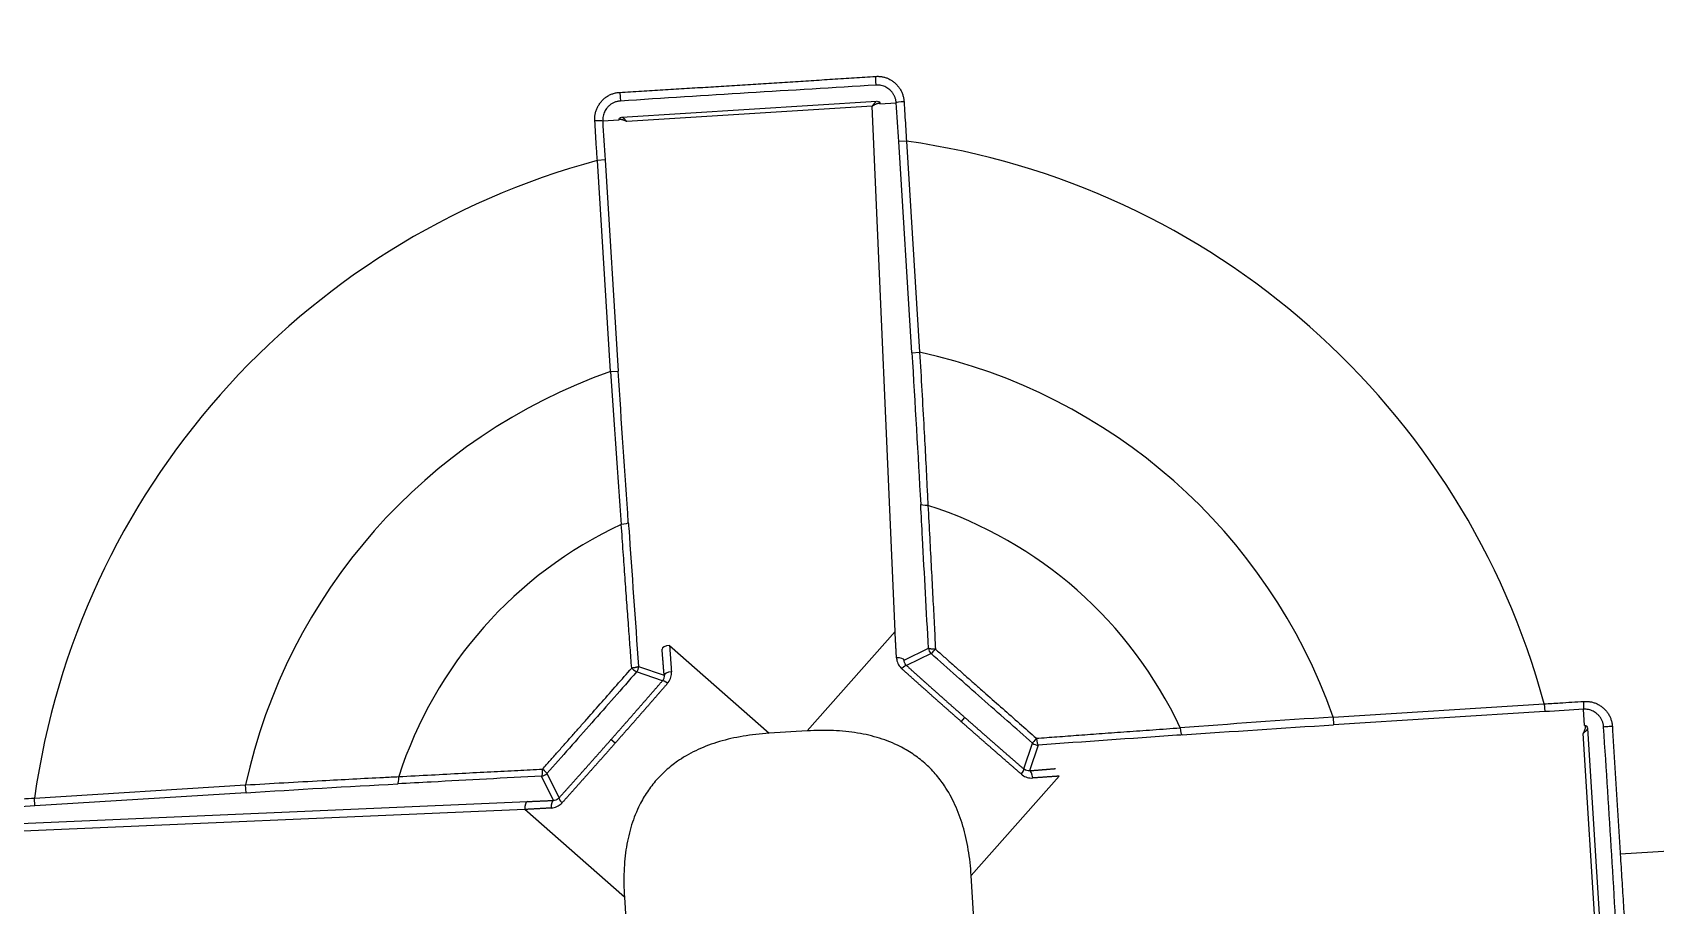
# Model space of a CAD drawing. Extents: x 8663 to 11443, y -20992 to -18942.
# Drawn here: x 9747.764 to 9751.948, y -19528.074 to -19525.823 of the extents above; entities that cross this region are included whole.
import ezdxf

# ---------------------------------------------------------------- set-up
doc = ezdxf.new("R2010")
doc.units = 0
doc.layers.add('1', color=7, linetype='CONTINUOUS')

msp = doc.modelspace()

# ---------------------------------------------------------------- linework, layer by layer
at = {"layer": '1', "color": 7, "linetype": 'CONTINUOUS'}
for p, q in [((9749.2836, -19526.0414), (9749.9401, -19526.0004)), ((9749.9289, -19526.0131), (9749.2964, -19526.0526)), ((9749.9876, -19527.367), (9749.9289, -19526.0131)), ((9749.9487, -19526.0067), (9749.9906, -19526.0041)), ((9749.2758, -19526.0487), (9749.234, -19526.0513)), ((9750.0169, -19526.1031), (9749.997, -19526.1043)), ((9750.0309, -19526.6485), (9749.997, -19526.1043)), ((9750.0169, -19526.1031), (9750.0509, -19526.6472)), ((9749.2401, -19526.1516), (9749.2202, -19526.1528)), ((9749.2541, -19526.6969), (9749.2202, -19526.1528)), ((9749.2401, -19526.1516), (9749.2741, -19526.6957)), ((9750.0309, -19526.6485), (9750.0509, -19526.6472)), ((9749.2541, -19526.6969), (9749.2741, -19526.6957)), ((9749.7612, -19527.6236), (9749.9876, -19527.367)), ((9749.4064, -19527.4033), (9749.663, -19527.6297)), ((9750.011, -19527.4412), (9750.0738, -19527.4105)), ((9750.0805, -19527.4242), (9750.0173, -19527.4551)), ((9749.3879, -19527.4944), (9749.3213, -19527.4716)), ((9749.3263, -19527.4571), (9749.3924, -19527.4798)), ((9751.1168, -19527.5879), (9751.6609, -19527.5539)), ((9751.6609, -19527.5539), (9751.6621, -19527.5739)), ((9750.1583, -19527.5997), (9750.1677, -19527.5891)), ((9751.1168, -19527.5879), (9751.118, -19527.6078)), ((9751.6621, -19527.5739), (9751.118, -19527.6078)), ((9751.765, -19527.6096), (9751.7624, -19527.5678)), ((9749.2659, -19527.6554), (9749.2554, -19527.646)), ((9749.7612, -19527.6236), (9749.663, -19527.6297)), ((9751.8006, -19528.2626), (9751.7611, -19527.6301)), ((9751.7724, -19527.6174), (9751.8133, -19528.2738)), ((9750.3193, -19527.7217), (9750.3421, -19527.6551)), ((9750.3566, -19527.66), (9750.3339, -19527.7261)), ((9747.7693, -19527.7968), (9748.3135, -19527.7628)), ((9748.3147, -19527.7828), (9748.3135, -19527.7628)), ((9749.1074, -19527.8027), (9749.0767, -19527.7399)), ((9749.0904, -19527.7332), (9749.1214, -19527.7964)), ((9750.4104, -19527.7402), (9750.184, -19527.9967)), ((9747.673, -19527.865), (9749.04, -19527.8057)), ((9747.7706, -19527.8167), (9747.7693, -19527.7968)), ((9748.3147, -19527.7828), (9747.7706, -19527.8167)), ((9749.0333, -19527.8261), (9747.6794, -19527.8848)), ((9749.2898, -19528.0525), (9749.0333, -19527.8261)), ((9752.9937, -19527.8707), (9751.8568, -19527.9416)), ((9750.1901, -19528.0949), (9750.184, -19527.9967)), ((9749.2898, -19528.0525), (9749.296, -19528.1507))]:
    msp.add_line(p, q, dxfattribs=at)
for radius, start, end in [(3.26, 3.5712, 183.5712), (1.99, 15.1418, 82.0005), (1.99, 105.1418, 172.0005), (1.46, 19.437, 77.7053), (1.46, 109.437, 167.7053), (1.0839, 24.9993, 72.143), (1.0839, 114.9993, 162.143), (3.26, 183.5712, 3.5712)]:
    msp.add_arc((9749.74, -19528.0737), radius, start, end, dxfattribs=at)
for centre, major_axis, ratio, start_param, end_param in [((9749.9374, -19525.9386), (-0.0012, 0.02), 0.019035, 3.185234, 4.834658), ((9749.2787, -19525.9797), (-0.0013, 0.02), 0.019035, 1.448527, 3.097951), ((9750.0105, -19526.0029), (0.02, 0.0013), 0.077278, 1.555486, 3.097828), ((9749.2141, -19526.0526), (0.02, 0.0012), 0.077278, 0.043764, 1.586107), ((9749.4069, -19527.4113), (-0.0199, -0.0016), 0.398689, 4.70482, 6.235604), ((9749.9911, -19527.4424), (-0.02, -0.0009), 0.368344, 3.188528, 4.682293), ((9750.0937, -19527.4092), (0.0088, -0.018), 0.998885, 4.31994, 5.104694), ((9750.0937, -19527.4092), (0.0133, 0.015), 0.048365, 3.185277, 4.513625), ((9749.3064, -19527.4583), (0.015, -0.0132), 0.048365, 4.911102, 6.239501), ((9749.3064, -19527.4584), (0.0065, 0.0189), 0.998885, 4.320084, 5.104838), ((9749.4123, -19527.4785), (-0.0199, -0.0016), 0.368344, 4.742485, 6.23625), ((9750.0041, -19527.4701), (-0.0134, -0.0149), 0.217352, 3.186532, 4.422759), ((9749.4029, -19527.5076), (-0.0151, 0.0131), 0.217352, 5.002019, 6.238246), ((9751.7612, -19527.5478), (-0.0012, 0.02), 0.077278, 3.185357, 4.727699), ((9750.3554, -19527.6401), (0.0132, 0.015), 0.048365, 1.76956, 3.097908), ((9750.3554, -19527.6401), (0.0014, -0.02), 0.174501, 4.817498, 6.238872), ((9750.726, -19527.6139), (0.0014, -0.0199), 0.189888, 4.784941, 6.238743), ((9751.834, -19527.6124), (0.02, 0.0013), 0.019035, 1.448527, 3.097952), ((9750.3554, -19527.6401), (0.0189, -0.0065), 0.998885, 4.320084, 5.104694), ((9749.0755, -19527.72), (-0.0011, 0.02), 0.174501, 3.185906, 4.60728), ((9749.0755, -19527.72), (0.015, -0.0133), 0.048365, 0.043684, 1.372083), ((9750.3061, -19527.7366), (-0.0131, -0.0151), 0.217352, 1.860426, 3.096654), ((9750.3352, -19527.7461), (0.0016, -0.0199), 0.368344, 1.600892, 3.094657), ((9748.7044, -19527.7401), (-0.0011, 0.02), 0.189888, 3.186035, 4.639837), ((9749.0755, -19527.72), (0.018, 0.0088), 0.998885, 4.320084, 5.104694), ((9749.0412, -19527.8256), (-0.0009, 0.02), 0.398689, 0.047581, 1.578365), ((9749.1087, -19527.8226), (-0.0009, 0.02), 0.368344, 0.046935, 1.5407), ((9749.1364, -19527.8096), (-0.0149, 0.0134), 0.217352, 0.044939, 1.281167)]:
    msp.add_ellipse(centre, major_axis=major_axis, ratio=ratio, start_param=start_param, end_param=end_param, dxfattribs=at)
for points, knots in [([(9749.9453, -19524.0791), (9750.0066, -19524.0822), (9750.068, -19524.0868), (9750.1623, -19524.0961), (9750.1951, -19524.0997), (9750.2606, -19524.1078), (9750.3585, -19524.121), (9750.4554, -19524.1378), (9750.6478, -19524.1759), (9750.7742, -19524.2076), (9751.0235, -19524.2831), (9751.1464, -19524.327), (9751.328, -19524.402), (9751.3881, -19524.4285), (9751.4776, -19524.4707), (9751.5073, -19524.4852), (9751.5662, -19524.5148), (9751.5954, -19524.5299), (9751.7403, -19524.6073), (9751.8523, -19524.6745), (9752.0691, -19524.8192), (9752.1737, -19524.8967), (9752.3757, -19525.0621), (9752.4729, -19525.15), (9752.5896, -19525.2665), (9752.6127, -19525.2902), (9752.6582, -19525.3379), (9752.7253, -19525.4101), (9752.7895, -19525.4844), (9752.9139, -19525.6358), (9752.9915, -19525.7404), (9753.1365, -19525.9569), (9753.2037, -19526.0688), (9753.2967, -19526.2423), (9753.3263, -19526.301), (9753.3829, -19526.4204), (9753.4096, -19526.4805), (9753.485, -19526.6623), (9753.529, -19526.7852), (9753.6048, -19527.0345), (9753.6367, -19527.1608), (9753.6752, -19527.3529), (9753.6922, -19527.4496), (9753.7055, -19527.5473), (9753.7137, -19527.6127), (9753.7173, -19527.6455), (9753.7336, -19527.8098), (9753.74, -19527.9416), (9753.74, -19528.0737)], [0, 0, 0, 0, 0.030319, 0.030319, 0.04648, 0.04648, 0.062641, 0.094964, 0.094964, 0.159609, 0.159609, 0.224255, 0.224255, 0.256578, 0.256578, 0.272739, 0.272739, 0.2889, 0.2889, 0.353546, 0.353546, 0.418191, 0.418191, 0.482837, 0.482837, 0.498998, 0.498998, 0.515159, 0.547482, 0.547482, 0.612127, 0.612127, 0.676773, 0.676773, 0.709096, 0.709096, 0.741418, 0.741418, 0.806064, 0.806064, 0.870709, 0.870709, 0.903032, 0.919193, 0.919193, 0.935355, 0.935355, 1, 1, 1, 1]), ([(9745.775, -19528.0737), (9745.775, -19527.7441), (9745.8151, -19527.3695), (9745.9928, -19526.7605), (9746.0718, -19526.5498), (9746.28, -19526.1227), (9746.4094, -19525.9062), (9746.7266, -19525.4833), (9746.9146, -19525.2769), (9747.3511, -19524.8959), (9747.5997, -19524.7215), (9748.1485, -19524.4288), (9748.4487, -19524.3108), (9749.0793, -19524.1506), (9749.4096, -19524.1087), (9750.0704, -19524.1087), (9750.4007, -19524.1506), (9751.0313, -19524.3108), (9751.3315, -19524.4288), (9751.8803, -19524.7215), (9752.1289, -19524.8959), (9752.5654, -19525.2769), (9752.7534, -19525.4833), (9753.0706, -19525.9062), (9753.1999, -19526.1227), (9753.4082, -19526.5498), (9753.4872, -19526.7605), (9753.6648, -19527.3695), (9753.705, -19527.7441), (9753.705, -19528.0737)], [0, 0, 0, 0, 0.125, 0.125, 0.1875, 0.1875, 0.25, 0.25, 0.3125, 0.3125, 0.375, 0.375, 0.4375, 0.4375, 0.5, 0.5, 0.5625, 0.5625, 0.625, 0.625, 0.6875, 0.6875, 0.75, 0.75, 0.8125, 0.8125, 0.875, 0.875, 1, 1, 1, 1]), ([(9749.2781, -19525.9773), (9749.2967, -19525.9761), (9749.3336, -19525.9739), (9749.3889, -19525.9706), (9749.444, -19525.9673), (9749.4987, -19525.9639), (9749.5533, -19525.9606), (9749.6079, -19525.9572), (9749.6624, -19525.9538), (9749.717, -19525.9503), (9749.7718, -19525.9468), (9749.8268, -19525.9432), (9749.8821, -19525.9397), (9749.9191, -19525.9373), (9749.9376, -19525.9361)], [0, 0, 0, 0, 0.084382, 0.168195, 0.251549, 0.334558, 0.417337, 0.5, 0.582663, 0.665442, 0.748451, 0.831805, 0.915618, 1, 1, 1, 1]), ([(9749.9376, -19525.9361), (9749.939, -19525.936), (9749.9419, -19525.9359), (9749.9462, -19525.936), (9749.9504, -19525.9363), (9749.9545, -19525.9369), (9749.9585, -19525.9378), (9749.9625, -19525.9389), (9749.9664, -19525.9402), (9749.9701, -19525.9418), (9749.9738, -19525.9437), (9749.9774, -19525.9458), (9749.981, -19525.9481), (9749.9844, -19525.9507), (9749.989, -19525.9546), (9749.9943, -19525.96), (9749.9998, -19525.9672), (9750.0043, -19525.975), (9750.0076, -19525.9833), (9750.0098, -19525.9921), (9750.0104, -19525.9982), (9750.0107, -19526.0013)], [0, 0, 0, 0, 0.039847, 0.078966, 0.11748, 0.155521, 0.193225, 0.230732, 0.268185, 0.305728, 0.343503, 0.381651, 0.42031, 0.459611, 0.499681, 0.585662, 0.668712, 0.750223, 0.831653, 0.914457, 1, 1, 1, 1]), ([(9749.9906, -19526.0041), (9749.9905, -19526.0029), (9749.9902, -19526.0006), (9749.9896, -19525.9972), (9749.9888, -19525.9938), (9749.9877, -19525.9905), (9749.9864, -19525.9873), (9749.9848, -19525.9841), (9749.9831, -19525.9811), (9749.9811, -19525.9783), (9749.9789, -19525.9755), (9749.9766, -19525.973), (9749.9735, -19525.97), (9749.9694, -19525.9669), (9749.9641, -19525.9637), (9749.9583, -19525.9612), (9749.9521, -19525.9594), (9749.9454, -19525.9584), (9749.9409, -19525.9585), (9749.9386, -19525.9585)], [0, 0, 0, 0, 0.045574, 0.091135, 0.136682, 0.182215, 0.227734, 0.273239, 0.318731, 0.364208, 0.409672, 0.455122, 0.500558, 0.577793, 0.657355, 0.739303, 0.823692, 0.910575, 1, 1, 1, 1]), ([(9749.2137, -19526.051), (9749.2136, -19526.0495), (9749.2135, -19526.0464), (9749.2136, -19526.0418), (9749.214, -19526.0372), (9749.2147, -19526.0328), (9749.2157, -19526.0285), (9749.2169, -19526.0242), (9749.2185, -19526.0201), (9749.2203, -19526.016), (9749.2224, -19526.0121), (9749.2249, -19526.0082), (9749.2276, -19526.0044), (9749.2315, -19525.9996), (9749.2369, -19525.9941), (9749.2441, -19525.9884), (9749.2518, -19525.9839), (9749.2601, -19525.9805), (9749.2689, -19525.9781), (9749.275, -19525.9776), (9749.2781, -19525.9773)], [0, 0, 0, 0, 0.043207, 0.085559, 0.127215, 0.168341, 0.20911, 0.249703, 0.290303, 0.331093, 0.372255, 0.413966, 0.456398, 0.499712, 0.5858, 0.668926, 0.750467, 0.831872, 0.914591, 1, 1, 1, 1]), ([(9749.2799, -19525.9996), (9749.2787, -19525.9997), (9749.2763, -19525.9999), (9749.2727, -19526.0006), (9749.2691, -19526.0015), (9749.2655, -19526.0027), (9749.262, -19526.0042), (9749.2586, -19526.006), (9749.2552, -19526.0081), (9749.252, -19526.0104), (9749.249, -19526.0131), (9749.2457, -19526.0166), (9749.2422, -19526.0211), (9749.239, -19526.0266), (9749.2365, -19526.0325), (9749.2348, -19526.0386), (9749.2339, -19526.0449), (9749.234, -19526.0492), (9749.234, -19526.0513)], [0, 0, 0, 0, 0.046788, 0.094276, 0.142475, 0.191396, 0.241046, 0.291437, 0.342577, 0.394475, 0.44714, 0.50058, 0.58355, 0.666619, 0.749792, 0.833075, 0.916476, 1, 1, 1, 1]), ([(9749.9401, -19526.0004), (9749.9396, -19526.0005), (9749.9389, -19526.0009), (9749.9373, -19526.0023), (9749.9364, -19526.0032), (9749.9344, -19526.0055), (9749.9333, -19526.0068), (9749.9311, -19526.0098), (9749.93, -19526.0114), (9749.9289, -19526.0131)], [0, 0, 0, 0, 0.23669, 0.23669, 0.484815, 0.484815, 0.741405, 0.741405, 1, 1, 1, 1]), ([(9749.9466, -19526.0058), (9749.9463, -19526.0057), (9749.9457, -19526.0056), (9749.9446, -19526.0058), (9749.9432, -19526.006), (9749.9416, -19526.0065), (9749.9396, -19526.0073), (9749.9373, -19526.0082), (9749.9347, -19526.0095), (9749.9319, -19526.0111), (9749.9299, -19526.0124), (9749.9289, -19526.0131)], [0, 0, 0, 0, 0.074268, 0.157312, 0.249398, 0.350723, 0.461432, 0.581636, 0.711422, 0.850859, 1, 1, 1, 1]), ([(9749.9412, -19526.0001), (9749.9431, -19525.9999), (9749.945, -19526.0006), (9749.9477, -19526.0031), (9749.9486, -19526.0049), (9749.9487, -19526.0067)], [0, 0, 0, 0, 0.5, 0.5, 1, 1, 1, 1]), ([(9750.0107, -19526.0013), (9750.0115, -19526.0146), (9750.0124, -19526.0279), (9750.0144, -19526.0618), (9750.0157, -19526.0824), (9750.0169, -19526.1031)], [0, 0, 0, 0, 0.391851, 0.391851, 1, 1, 1, 1]), ([(9749.2202, -19526.1528), (9749.2193, -19526.1395), (9749.2184, -19526.1262), (9749.2163, -19526.0923), (9749.215, -19526.0716), (9749.2137, -19526.051)], [0, 0, 0, 0, 0.39185, 0.39185, 1, 1, 1, 1]), ([(9749.2758, -19526.0487), (9749.2757, -19526.0469), (9749.2764, -19526.045), (9749.2788, -19526.0422), (9749.2806, -19526.0413), (9749.2825, -19526.0412)], [0, 0, 0, 0, 0.5, 0.5, 1, 1, 1, 1]), ([(9749.2964, -19526.0526), (9749.2956, -19526.0522), (9749.2941, -19526.0515), (9749.2919, -19526.0505), (9749.2898, -19526.0497), (9749.2879, -19526.049), (9749.2862, -19526.0485), (9749.2846, -19526.048), (9749.2832, -19526.0477), (9749.282, -19526.0475), (9749.2809, -19526.0473), (9749.2799, -19526.0473), (9749.2791, -19526.0473), (9749.2784, -19526.0473), (9749.278, -19526.0474), (9749.2778, -19526.0475)], [0, 0, 0, 0, 0.104296, 0.203931, 0.298921, 0.389286, 0.475049, 0.556235, 0.632876, 0.705008, 0.772677, 0.835936, 0.894852, 0.949505, 1, 1, 1, 1]), ([(9749.2836, -19526.0414), (9749.2838, -19526.0414), (9749.2842, -19526.0415), (9749.285, -19526.0418), (9749.286, -19526.0423), (9749.2872, -19526.0431), (9749.2886, -19526.0443), (9749.2902, -19526.0458), (9749.2921, -19526.0477), (9749.2941, -19526.05), (9749.2956, -19526.0517), (9749.2964, -19526.0526)], [0, 0, 0, 0, 0.074268, 0.157312, 0.249398, 0.350723, 0.461432, 0.581636, 0.711422, 0.850859, 1, 1, 1, 1]), ([(9750.0509, -19526.6472), (9750.0548, -19526.713), (9750.0586, -19526.7788), (9750.065, -19526.8973), (9750.0678, -19526.9502), (9750.0711, -19527.0158), (9750.0717, -19527.0289), (9750.0724, -19527.042)], [0, 0, 0, 0, 0.497031, 0.497031, 0.899513, 0.899513, 1, 1, 1, 1]), ([(9750.0738, -19527.4105), (9750.0686, -19527.3155), (9750.0635, -19527.2207), (9750.0568, -19527.0971), (9750.0552, -19527.0682), (9750.0537, -19527.0394)], [0, 0, 0, 0, 0.766452, 0.766452, 1, 1, 1, 1]), ([(9750.0724, -19527.042), (9750.0739, -19527.0701), (9750.0768, -19527.1246), (9750.081, -19527.2038), (9750.0849, -19527.278), (9750.0884, -19527.347), (9750.0907, -19527.3914), (9750.0918, -19527.4128)], [0, 0, 0, 0, 0.227581, 0.441353, 0.641308, 0.827487, 1, 1, 1, 1]), ([(9749.3087, -19527.4617), (9749.3074, -19527.444), (9749.3047, -19527.4075), (9749.3006, -19527.3511), (9749.2962, -19527.2911), (9749.2916, -19527.2277), (9749.2869, -19527.1607), (9749.2836, -19527.1148), (9749.2819, -19527.0913)], [0, 0, 0, 0, 0.142816, 0.295106, 0.456943, 0.628369, 0.809391, 1, 1, 1, 1]), ([(9749.3001, -19527.0864), (9749.3004, -19527.0908), (9749.3008, -19527.0952), (9749.3095, -19527.2186), (9749.3179, -19527.3377), (9749.3263, -19527.4571)], [0, 0, 0, 0, 0.035544, 0.035544, 1, 1, 1, 1]), ([(9749.9913, -19527.435), (9749.9914, -19527.4364), (9749.9916, -19527.4377), (9749.9925, -19527.444), (9749.9943, -19527.4489), (9749.9989, -19527.4569), (9750.0016, -19527.4602), (9750.0048, -19527.4631)], [0, 0, 0, 0, 0.128324, 0.128324, 0.608744, 0.608744, 1, 1, 1, 1]), ([(9750.0918, -19527.4128), (9750.0911, -19527.4128), (9750.0897, -19527.4129), (9750.0875, -19527.4128), (9750.0852, -19527.4128), (9750.0829, -19527.4127), (9750.0807, -19527.4125), (9750.0786, -19527.4122), (9750.0767, -19527.4119), (9750.0752, -19527.4115), (9750.0741, -19527.411), (9750.0739, -19527.4106), (9750.0738, -19527.4104)], [0, 0, 0, 0, 0.073981, 0.153573, 0.238859, 0.329916, 0.426812, 0.5296, 0.638317, 0.752974, 0.873553, 1, 1, 1, 1]), ([(9750.3421, -19527.6551), (9750.2985, -19527.6167), (9750.2548, -19527.5783), (9750.1676, -19527.5013), (9750.124, -19527.4627), (9750.0805, -19527.4242)], [0, 0, 0, 0, 0.500023, 0.500023, 1, 1, 1, 1]), ([(9750.0918, -19527.4128), (9750.0991, -19527.4193), (9750.1136, -19527.4321), (9750.1353, -19527.4514), (9750.1569, -19527.4705), (9750.1784, -19527.4896), (9750.2001, -19527.5087), (9750.2289, -19527.5342), (9750.265, -19527.566), (9750.3085, -19527.6042), (9750.3375, -19527.6297), (9750.352, -19527.6424)], [0, 0, 0, 0, 0.084169, 0.167665, 0.250736, 0.333641, 0.416641, 0.500002, 0.66634, 0.832314, 1, 1, 1, 1]), ([(9749.079, -19527.7219), (9749.0855, -19527.7146), (9749.0984, -19527.7001), (9749.1176, -19527.6784), (9749.1368, -19527.6568), (9749.1559, -19527.6353), (9749.175, -19527.6136), (9749.2004, -19527.5848), (9749.2323, -19527.5487), (9749.2705, -19527.5053), (9749.2959, -19527.4762), (9749.3087, -19527.4617)], [0, 0, 0, 0, 0.084169, 0.167665, 0.250736, 0.333641, 0.416641, 0.500002, 0.66634, 0.832314, 1, 1, 1, 1]), ([(9749.3213, -19527.4716), (9749.283, -19527.5152), (9749.2445, -19527.5589), (9749.1675, -19527.6461), (9749.129, -19527.6897), (9749.0904, -19527.7332)], [0, 0, 0, 0, 0.500023, 0.500023, 1, 1, 1, 1]), ([(9749.3263, -19527.4571), (9749.3263, -19527.4572), (9749.3262, -19527.4575), (9749.3257, -19527.4579), (9749.3251, -19527.4583), (9749.3243, -19527.4586), (9749.3233, -19527.459), (9749.3222, -19527.4593), (9749.321, -19527.4597), (9749.3197, -19527.46), (9749.3183, -19527.4603), (9749.3169, -19527.4605), (9749.3155, -19527.4608), (9749.3141, -19527.461), (9749.3127, -19527.4612), (9749.3113, -19527.4614), (9749.31, -19527.4615), (9749.3091, -19527.4616), (9749.3087, -19527.4617)], [0, 0, 0, 0, 0.079735, 0.157185, 0.232332, 0.305162, 0.375669, 0.443853, 0.509715, 0.573262, 0.634506, 0.693458, 0.750133, 0.804548, 0.856723, 0.906676, 0.954427, 1, 1, 1, 1]), ([(9749.4013, -19527.5007), (9749.4019, -19527.5), (9749.4025, -19527.4992), (9749.4061, -19527.4945), (9749.4083, -19527.49), (9749.411, -19527.4808), (9749.4115, -19527.4759), (9749.4112, -19527.4712)], [0, 0, 0, 0, 0.088528, 0.088528, 0.546563, 0.546563, 1, 1, 1, 1]), ([(9750.0173, -19527.4551), (9750.0157, -19527.4537), (9750.0144, -19527.452), (9750.0122, -19527.448), (9750.0115, -19527.4456), (9750.0111, -19527.4425), (9750.011, -19527.4418), (9750.011, -19527.4412)], [0, 0, 0, 0, 0.373813, 0.373813, 0.864263, 0.864263, 1, 1, 1, 1]), ([(9749.3924, -19527.4798), (9749.3926, -19527.4821), (9749.3925, -19527.4844), (9749.3913, -19527.489), (9749.3903, -19527.4912), (9749.3885, -19527.4937), (9749.3882, -19527.494), (9749.3879, -19527.4944)], [0, 0, 0, 0, 0.470981, 0.470981, 0.917713, 0.917713, 1, 1, 1, 1]), ([(9751.6609, -19527.5539), (9751.6742, -19527.5531), (9751.6875, -19527.5522), (9751.7215, -19527.55), (9751.7421, -19527.5487), (9751.7627, -19527.5474)], [0, 0, 0, 0, 0.39185, 0.39185, 1, 1, 1, 1]), ([(9751.7627, -19527.5474), (9751.7642, -19527.5474), (9751.7673, -19527.5472), (9751.772, -19527.5474), (9751.7765, -19527.5478), (9751.7809, -19527.5485), (9751.7852, -19527.5494), (9751.7895, -19527.5507), (9751.7936, -19527.5522), (9751.7977, -19527.5541), (9751.8016, -19527.5562), (9751.8055, -19527.5586), (9751.8093, -19527.5613), (9751.8141, -19527.5652), (9751.8196, -19527.5706), (9751.8253, -19527.5778), (9751.8298, -19527.5856), (9751.8332, -19527.5939), (9751.8356, -19527.6027), (9751.8362, -19527.6088), (9751.8365, -19527.6119)], [0, 0, 0, 0, 0.043207, 0.085559, 0.127215, 0.168341, 0.20911, 0.249703, 0.290303, 0.331093, 0.372255, 0.413966, 0.456398, 0.499712, 0.5858, 0.668926, 0.750467, 0.831872, 0.914591, 1, 1, 1, 1]), ([(9751.8141, -19527.6136), (9751.814, -19527.6124), (9751.8138, -19527.61), (9751.8131, -19527.6064), (9751.8122, -19527.6028), (9751.811, -19527.5993), (9751.8095, -19527.5957), (9751.8077, -19527.5923), (9751.8057, -19527.589), (9751.8033, -19527.5858), (9751.8006, -19527.5827), (9751.7971, -19527.5794), (9751.7927, -19527.576), (9751.7871, -19527.5727), (9751.7813, -19527.5703), (9751.7751, -19527.5686), (9751.7688, -19527.5677), (9751.7645, -19527.5677), (9751.7624, -19527.5678)], [0, 0, 0, 0, 0.046788, 0.094276, 0.142475, 0.191396, 0.241046, 0.291437, 0.342577, 0.394475, 0.44714, 0.50058, 0.58355, 0.666619, 0.749792, 0.833075, 0.916476, 1, 1, 1, 1]), ([(9750.352, -19527.6424), (9750.3697, -19527.6411), (9750.4062, -19527.6385), (9750.4626, -19527.6343), (9750.5226, -19527.6299), (9750.586, -19527.6254), (9750.653, -19527.6206), (9750.6989, -19527.6173), (9750.7224, -19527.6156)], [0, 0, 0, 0, 0.142816, 0.295106, 0.456943, 0.628369, 0.809391, 1, 1, 1, 1]), ([(9750.7273, -19527.6339), (9750.7229, -19527.6342), (9750.7185, -19527.6345), (9750.5951, -19527.6432), (9750.476, -19527.6517), (9750.3566, -19527.66)], [0, 0, 0, 0, 0.035544, 0.035544, 1, 1, 1, 1]), ([(9751.7662, -19527.6116), (9751.7665, -19527.6124), (9751.7665, -19527.6135), (9751.7663, -19527.6161), (9751.766, -19527.6176), (9751.7651, -19527.6209), (9751.7645, -19527.6226), (9751.763, -19527.6263), (9751.7621, -19527.6282), (9751.7611, -19527.6301)], [0, 0, 0, 0, 0.23669, 0.23669, 0.484815, 0.484815, 0.741405, 0.741405, 1, 1, 1, 1]), ([(9751.7724, -19527.6174), (9751.7723, -19527.6176), (9751.7723, -19527.6179), (9751.7719, -19527.6187), (9751.7714, -19527.6197), (9751.7706, -19527.6209), (9751.7694, -19527.6223), (9751.7679, -19527.624), (9751.766, -19527.6258), (9751.7638, -19527.6279), (9751.762, -19527.6293), (9751.7611, -19527.6301)], [0, 0, 0, 0, 0.074268, 0.157312, 0.249398, 0.350723, 0.461432, 0.581636, 0.711422, 0.850859, 1, 1, 1, 1]), ([(9751.765, -19527.6096), (9751.7669, -19527.6095), (9751.7688, -19527.6101), (9751.7715, -19527.6126), (9751.7724, -19527.6144), (9751.7725, -19527.6162)], [0, 0, 0, 0, 0.5, 0.5, 1, 1, 1, 1]), ([(9751.8365, -19527.6119), (9751.8376, -19527.6303), (9751.8398, -19527.667), (9751.8432, -19527.722), (9751.8465, -19527.7769), (9751.8499, -19527.8317), (9751.8534, -19527.8867), (9751.8556, -19527.9233), (9751.8568, -19527.9416)], [0, 0, 0, 0, 0.167268, 0.334, 0.500415, 0.666737, 0.833189, 1, 1, 1, 1]), ([(9748.7083, -19527.7413), (9748.7364, -19527.7399), (9748.7908, -19527.737), (9748.8701, -19527.7327), (9748.9442, -19527.7288), (9749.0133, -19527.7253), (9749.0577, -19527.723), (9749.079, -19527.7219)], [0, 0, 0, 0, 0.227581, 0.441353, 0.641308, 0.827487, 1, 1, 1, 1]), ([(9750.3339, -19527.7261), (9750.3316, -19527.7264), (9750.3293, -19527.7262), (9750.3247, -19527.725), (9750.3225, -19527.724), (9750.3201, -19527.7223), (9750.3197, -19527.722), (9750.3193, -19527.7217)], [0, 0, 0, 0, 0.470981, 0.470981, 0.917713, 0.917713, 1, 1, 1, 1]), ([(9748.3135, -19527.7628), (9748.3792, -19527.7589), (9748.4451, -19527.7552), (9748.5636, -19527.7487), (9748.6165, -19527.7459), (9748.6821, -19527.7426), (9748.6952, -19527.742), (9748.7083, -19527.7413)], [0, 0, 0, 0, 0.497031, 0.497031, 0.899513, 0.899513, 1, 1, 1, 1]), ([(9749.0767, -19527.7399), (9748.9818, -19527.7451), (9748.887, -19527.7503), (9748.7634, -19527.7569), (9748.7345, -19527.7585), (9748.7056, -19527.76)], [0, 0, 0, 0, 0.766452, 0.766452, 1, 1, 1, 1]), ([(9750.313, -19527.735), (9750.3137, -19527.7357), (9750.3145, -19527.7363), (9750.3192, -19527.7398), (9750.3237, -19527.7421), (9750.333, -19527.7447), (9750.3378, -19527.7452), (9750.3425, -19527.7449)], [0, 0, 0, 0, 0.088528, 0.088528, 0.546563, 0.546563, 1, 1, 1, 1]), ([(9747.6676, -19527.803), (9747.6808, -19527.8022), (9747.6941, -19527.8014), (9747.728, -19527.7993), (9747.7487, -19527.798), (9747.7693, -19527.7968)], [0, 0, 0, 0, 0.391851, 0.391851, 1, 1, 1, 1]), ([(9749.1013, -19527.8224), (9749.1026, -19527.8223), (9749.104, -19527.8222), (9749.1102, -19527.8212), (9749.1151, -19527.8195), (9749.1231, -19527.8148), (9749.1265, -19527.8121), (9749.1293, -19527.8089)], [0, 0, 0, 0, 0.128324, 0.128324, 0.608744, 0.608744, 1, 1, 1, 1]), ([(9749.1214, -19527.7964), (9749.1199, -19527.798), (9749.1182, -19527.7993), (9749.1143, -19527.8015), (9749.1118, -19527.8022), (9749.1088, -19527.8026), (9749.1081, -19527.8027), (9749.1074, -19527.8027)], [0, 0, 0, 0, 0.373813, 0.373813, 0.864263, 0.864263, 1, 1, 1, 1]), ([(9751.8568, -19527.9416), (9751.8582, -19527.9636), (9751.8609, -19528.0076), (9751.865, -19528.0734), (9751.8692, -19528.1393), (9751.8734, -19528.2053), (9751.8762, -19528.2493), (9751.8776, -19528.2713)], [0, 0, 0, 0, 0.200123, 0.399795, 0.599408, 0.799349, 1, 1, 1, 1])]:
    msp.add_open_spline(points, degree=3, knots=knots, dxfattribs=at)
for points in [[(9749.9386, -19525.9585), (9749.719, -19525.972), (9749.4995, -19525.9857), (9749.2799, -19525.9996)], [(9749.997, -19526.1043), (9749.9949, -19526.0709), (9749.9927, -19526.0374), (9749.9906, -19526.0041)], [(9749.234, -19526.0513), (9749.236, -19526.0847), (9749.238, -19526.1181), (9749.2401, -19526.1516)], [(9750.0309, -19526.6485), (9750.0391, -19526.78), (9750.0467, -19526.9102), (9750.0537, -19527.0394)], [(9749.2541, -19526.6969), (9749.2628, -19526.8296), (9749.2722, -19526.9627), (9749.2819, -19527.0913)], [(9749.3001, -19527.0864), (9749.291, -19526.9577), (9749.2823, -19526.8269), (9749.2741, -19526.6957)], [(9750.0724, -19527.042), (9750.0627, -19527.0424), (9750.0542, -19527.0412), (9750.0537, -19527.0394)], [(9749.3001, -19527.0864), (9749.2998, -19527.0883), (9749.2915, -19527.0905), (9749.2819, -19527.0913)], [(9751.1168, -19527.5879), (9750.9841, -19527.5965), (9750.851, -19527.6059), (9750.7224, -19527.6156)], [(9751.7624, -19527.5678), (9751.729, -19527.5697), (9751.6956, -19527.5718), (9751.6621, -19527.5739)], [(9750.7273, -19527.6339), (9750.856, -19527.6248), (9750.9868, -19527.616), (9751.118, -19527.6078)], [(9751.8552, -19528.2724), (9751.8417, -19528.0528), (9751.828, -19527.8332), (9751.8141, -19527.6136)], [(9748.3147, -19527.7828), (9748.4462, -19527.7746), (9748.5765, -19527.767), (9748.7056, -19527.76)], [(9747.7706, -19527.8167), (9747.7372, -19527.8188), (9747.7037, -19527.821), (9747.6704, -19527.8232)]]:
    msp.add_open_spline(points, degree=3, dxfattribs=at)
for points, weights in [([(9749.9913, -19527.435), (9749.9901, -19527.4122), (9749.9888, -19527.3896), (9749.9876, -19527.367)], [1, 0.999795949363, 0.999795949363, 1]), ([(9749.3924, -19527.4798), (9749.3906, -19527.4572), (9749.3888, -19527.4348), (9749.387, -19527.4125)], [1, 0.999795949363, 0.999795949363, 1]), ([(9749.4064, -19527.4033), (9749.408, -19527.4258), (9749.4096, -19527.4485), (9749.4112, -19527.4712)], [1, 0.999795949363, 0.999795949363, 1]), ([(9750.1583, -19527.5997), (9750.1065, -19527.554), (9750.0551, -19527.5082), (9750.0048, -19527.4631)], [1, 0.996432867641, 0.996432867641, 1]), ([(9750.0173, -19527.4551), (9750.0666, -19527.4995), (9750.1169, -19527.5443), (9750.1677, -19527.5891)], [1, 0.996432867641, 0.996432867641, 1]), ([(9749.2554, -19527.646), (9749.3002, -19527.5953), (9749.3445, -19527.5445), (9749.3879, -19527.4944)], [1, 0.996432867641, 0.996432867641, 1]), ([(9749.4013, -19527.5007), (9749.357, -19527.5518), (9749.3117, -19527.6036), (9749.2659, -19527.6554)], [1, 0.996432867641, 0.996432867641, 1]), ([(9750.313, -19527.735), (9750.2619, -19527.6907), (9750.2102, -19527.6454), (9750.1583, -19527.5997)], [1, 0.996432871858, 0.996432871858, 1]), ([(9750.1677, -19527.5891), (9750.2185, -19527.6339), (9750.2692, -19527.6783), (9750.3193, -19527.7217)], [1, 0.996432871858, 0.996432871858, 1]), ([(9749.1214, -19527.7964), (9749.1657, -19527.7471), (9749.2105, -19527.6968), (9749.2554, -19527.646)], [1, 0.996432871858, 0.996432871858, 1]), ([(9749.663, -19527.6297), (9749.4013, -19527.646), (9749.2735, -19527.7909), (9749.2898, -19528.0525)], [1, 0.97295113241, 0.97295113241, 1]), ([(9750.184, -19527.9967), (9750.1677, -19527.7351), (9750.0228, -19527.6073), (9749.7612, -19527.6236)], [1, 0.97295113241, 0.97295113241, 1]), ([(9749.2659, -19527.6554), (9749.2202, -19527.7072), (9749.1745, -19527.7586), (9749.1293, -19527.8089)], [1, 0.996432871858, 0.996432871858, 1]), ([(9750.3339, -19527.7261), (9750.3565, -19527.7244), (9750.3789, -19527.7225), (9750.4012, -19527.7207)], [1, 0.999795949298, 0.999795949298, 1]), ([(9750.4104, -19527.7402), (9750.3879, -19527.7418), (9750.3653, -19527.7433), (9750.3425, -19527.7449)], [1, 0.999795949298, 0.999795949298, 1]), ([(9749.04, -19527.8057), (9749.0623, -19527.8047), (9749.0848, -19527.8037), (9749.1074, -19527.8027)], [1, 0.999795949298, 0.999795949298, 1]), ([(9749.1013, -19527.8224), (9749.0785, -19527.8236), (9749.0558, -19527.8249), (9749.0333, -19527.8261)], [1, 0.999795949298, 0.999795949298, 1])]:
    msp.add_rational_spline(points, weights, degree=3, dxfattribs=at)

doc.saveas('drawing.dxf')
